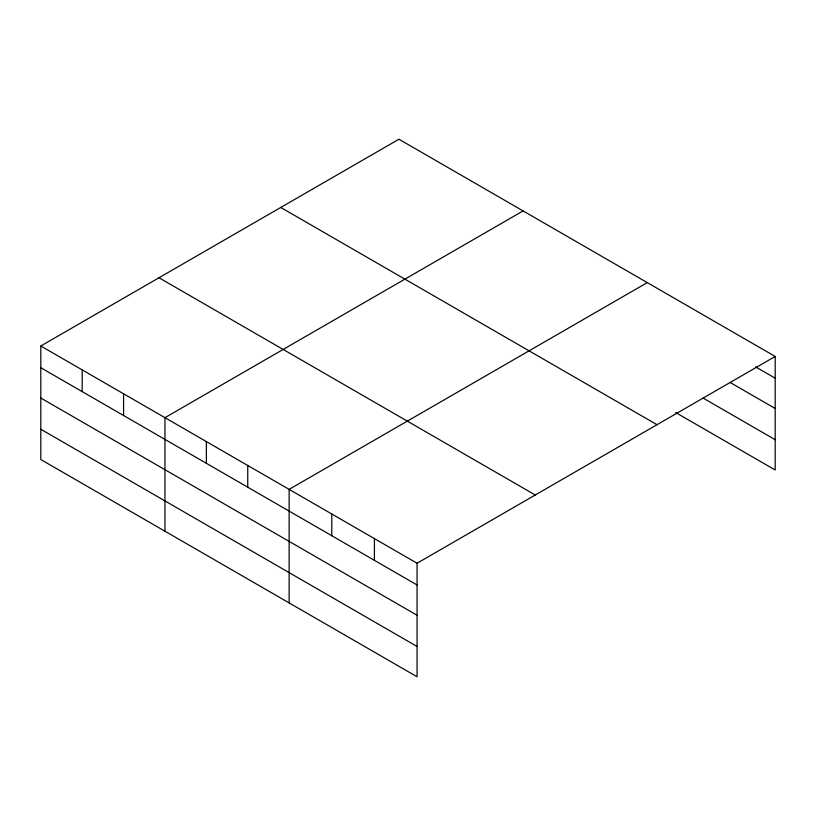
<?xml version="1.0" encoding="UTF-8"?>
<svg xmlns="http://www.w3.org/2000/svg" width="816" height="816" viewBox="0 0 816 816"><rect width="100%" height="100%" fill="white"/><g stroke="black" fill="none" stroke-linecap="round" stroke-linejoin="round"><path stroke-width="1.22" d="M40.8 345.994L417.068 563.234L417.068 676.77L40.8 459.53L40.8 345.994L398.932 139.23L775.2 356.47L775.2 470.006L675.699 412.559M523.097 210.916L164.965 417.68L164.965 531.226M647.272 282.601L289.139 489.365L289.139 602.912M417.068 563.234L775.2 356.47M755.514 366.833L775.2 378.196M730.371 382.612L775.2 408.49M703.035 398.045L775.2 439.712M280.745 207.458L657.013 424.697M158.987 277.766L535.255 494.996M40.8 367.72L417.068 584.96M40.8 398.024L417.068 615.254M40.8 429.236L417.068 646.476M374.422 538.611L374.422 560.337M331.786 513.988L331.786 535.724M247.748 465.477L247.748 487.203M206.356 441.578L206.356 463.304M123.583 393.791L123.583 415.517M82.192 369.893L82.192 391.619"/></g></svg>
